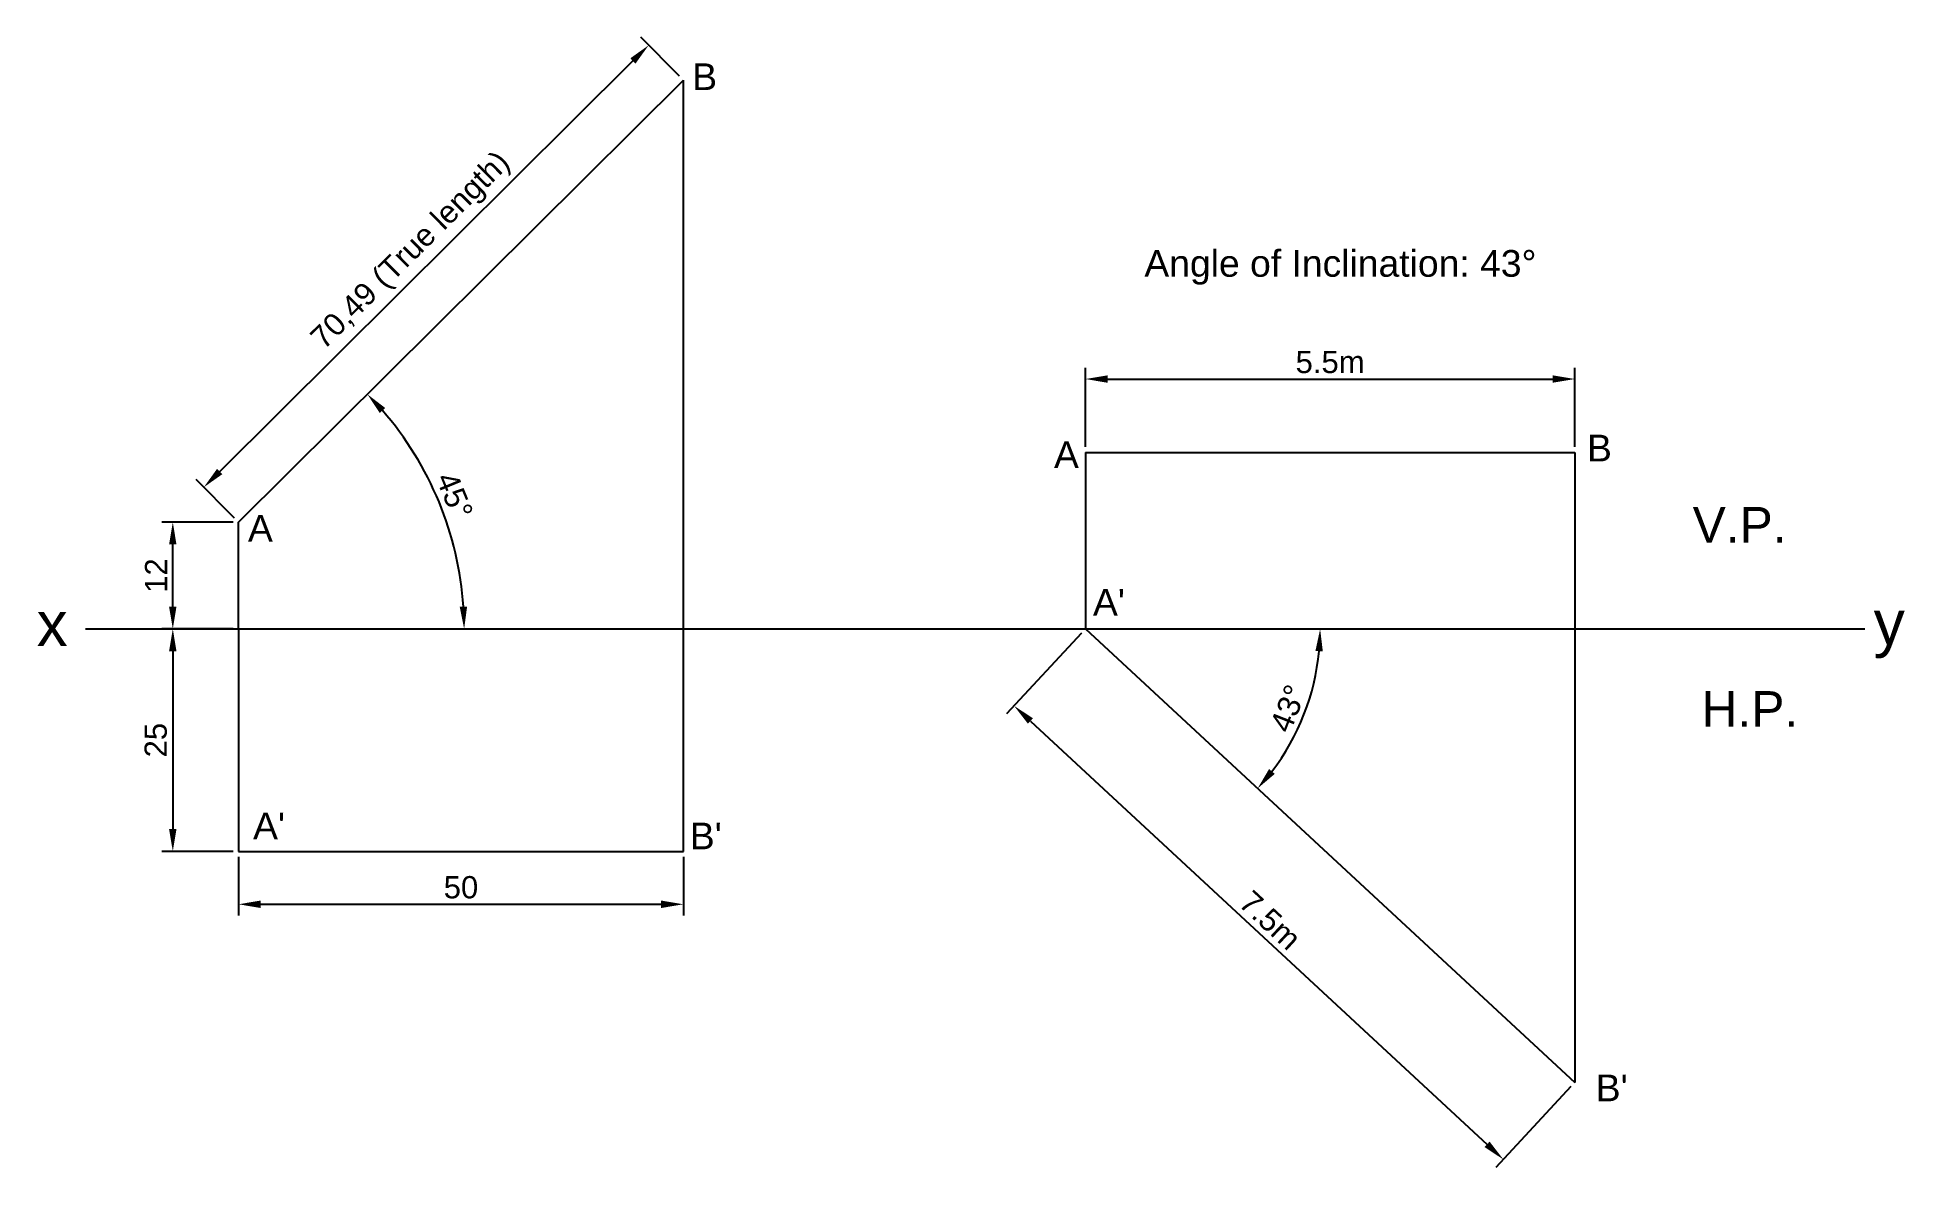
# Model space of a CAD drawing. Header units: millimetres. Extents: x 44 to 254, y 90 to 217.
import ezdxf

# ---------------------------------------------------------------- set-up
doc = ezdxf.new("R2010")
doc.units = ezdxf.units.MM
doc.header["$PDMODE"] = 35
doc.header["$PDSIZE"] = 4
doc.styles.get("Standard").update_dxf_attribs({"font": 'arial.ttf'})
doc.dimstyles.new('ISO-25', dxfattribs={"dimtxt": 2.5, "dimasz": 2.5, "dimexe": 1.25, "dimexo": 0.625, "dimtad": 1, "dimtxsty": 'Standard', "dimcen": 2.5, "dimadec": 0, "dimazin": 0, "dimtfac": 1, "dimtmove": 0, "dimatfit": 3, "dimfxl": 1, "dimarcsym": 0})

# ---------------------------------------------------------------- blocks, each defined once
blk = doc.blocks.new('*D1')
at = {"color": 0, "lineweight": -2, "transparency": 16777216}
for p, q in [((66.1, 150.94), (58.08, 150.94)), ((59.33, 148.44), (59.33, 128.44)), ((66.1, 125.94), (58.08, 125.94))]:
    blk.add_line(p, q, dxfattribs=at)
at = {"color": 0, "transparency": 16777216}
for points in [[(58.91, 148.44), (59.74, 148.44), (59.33, 150.94)], [(58.91, 128.44), (59.74, 128.44), (59.33, 125.94)]]:
    blk.add_solid(points, dxfattribs=at)
at = {"layer": 'Defpoints', "color": 0, "transparency": 16777216}
for p in [(66.72, 150.94), (59.33, 125.94), (66.72, 125.94)]:
    blk.add_point(p, dxfattribs=at)
at = {"color": 0, "transparency": 16777216, "insert": (57.42, 138.44), "char_height": 2.5, "attachment_point": 5, "rotation": 90}
blk.add_mtext('25', dxfattribs=at)
blk = doc.blocks.new('*D2')
at = {"color": 0, "lineweight": -2, "transparency": 16777216}
for p, q in [((66.1, 162.94), (58.08, 162.94)), ((59.33, 153.44), (59.33, 160.44)), ((66.1, 150.94), (58.08, 150.94))]:
    blk.add_line(p, q, dxfattribs=at)
at = {"color": 0, "transparency": 16777216}
for points in [[(58.91, 160.44), (59.74, 160.44), (59.33, 162.94)], [(58.91, 153.44), (59.74, 153.44), (59.33, 150.94)]]:
    blk.add_solid(points, dxfattribs=at)
at = {"layer": 'Defpoints', "color": 0, "transparency": 16777216}
for p in [(59.33, 162.94), (66.72, 162.94), (66.72, 150.94)]:
    blk.add_point(p, dxfattribs=at)
at = {"color": 0, "transparency": 16777216, "insert": (57.45, 156.94), "char_height": 2.5, "attachment_point": 5, "rotation": 90}
blk.add_mtext('12', dxfattribs=at)
blk = doc.blocks.new('*D3')
at = {"color": 0, "lineweight": -2, "transparency": 16777216}
blk.add_arc((54.65, 150.94), 37.43, 3.8277, 40.9905, dxfattribs=at)
at = {"color": 0, "transparency": 16777216}
for points in [[(82.59, 175.21), (83.2, 175.78), (81.2, 177.32)], [(92.41, 153.45), (91.58, 153.43), (92.08, 150.94)]]:
    blk.add_solid(points, dxfattribs=at)
at = {"layer": 'Defpoints', "color": 0, "transparency": 16777216}
for p in [(116.72, 212.63), (66.72, 162.94), (90.81, 160.59), (49.51, 150.94), (249.51, 150.94)]:
    blk.add_point(p, dxfattribs=at)
at = {"color": 0, "transparency": 16777216, "insert": (91, 165.93), "char_height": 2.5, "attachment_point": 5, "rotation": 292.4091}
blk.add_mtext('45°', dxfattribs=at)
blk = doc.blocks.new('*D4')
at = {"color": 0, "lineweight": -2, "transparency": 16777216}
for p, q in [((116.28, 213.07), (111.94, 217.44)), ((64.6, 168.63), (111.05, 214.79)), ((66.28, 163.38), (61.94, 167.75))]:
    blk.add_line(p, q, dxfattribs=at)
at = {"color": 0, "transparency": 16777216}
for points in [[(110.76, 215.08), (111.34, 214.49), (112.82, 216.55)], [(64.3, 168.93), (64.89, 168.33), (62.82, 166.87)]]:
    blk.add_solid(points, dxfattribs=at)
at = {"layer": 'Defpoints', "color": 0, "transparency": 16777216}
for p in [(112.82, 216.55), (116.72, 212.63), (66.72, 162.94)]:
    blk.add_point(p, dxfattribs=at)
at = {"color": 0, "transparency": 16777216, "insert": (86.23, 193.32), "char_height": 2.5, "attachment_point": 5, "rotation": 44.8182}
blk.add_mtext('70,49 (True length)', dxfattribs=at)
blk = doc.blocks.new('*D5')
at = {"color": 0, "lineweight": -2, "transparency": 16777216}
for p, q in [((66.72, 125.32), (66.72, 118.74)), ((116.72, 125.32), (116.72, 118.74)), ((69.22, 119.99), (114.22, 119.99))]:
    blk.add_line(p, q, dxfattribs=at)
at = {"color": 0, "transparency": 16777216}
for points in [[(69.22, 120.41), (69.22, 119.57), (66.72, 119.99)], [(114.22, 120.41), (114.22, 119.57), (116.72, 119.99)]]:
    blk.add_solid(points, dxfattribs=at)
at = {"layer": 'Defpoints', "color": 0, "transparency": 16777216}
for p in [(66.72, 125.94), (116.72, 125.94), (116.72, 119.99)]:
    blk.add_point(p, dxfattribs=at)
at = {"color": 0, "transparency": 16777216, "insert": (91.72, 121.89), "char_height": 2.5, "attachment_point": 5}
blk.add_mtext('50', dxfattribs=at)
blk = doc.blocks.new('*D7')
at = {"color": 0, "lineweight": -2, "transparency": 16777216}
blk.add_arc((161.92, 150.94), 26.38, 322.5981, 354.5685, dxfattribs=at)
at = {"color": 0, "transparency": 16777216}
for points in [[(187.77, 148.46), (188.6, 148.42), (188.3, 150.94)], [(183.2, 134.65), (182.56, 135.19), (181.27, 133.01)]]:
    blk.add_solid(points, dxfattribs=at)
at = {"layer": 'Defpoints', "color": 0, "transparency": 16777216}
for p in [(49.51, 150.94), (161.92, 150.94), (249.51, 150.94), (185.09, 138.33), (216.92, 99.95)]:
    blk.add_point(p, dxfattribs=at)
at = {"color": 0, "transparency": 16777216, "insert": (184.71, 142), "char_height": 2.5, "attachment_point": 5, "rotation": 68.5833}
blk.add_mtext('43°', dxfattribs=at)
blk = doc.blocks.new('*D10')
at = {"color": 0, "lineweight": -2, "transparency": 16777216}
for p, q in [((161.92, 171.4), (161.92, 180.28)), ((164.42, 179.03), (214.42, 179.03)), ((216.92, 171.4), (216.92, 180.28))]:
    blk.add_line(p, q, dxfattribs=at)
at = {"color": 0, "transparency": 16777216}
for points in [[(164.42, 179.45), (164.42, 178.61), (161.92, 179.03)], [(214.42, 179.45), (214.42, 178.61), (216.92, 179.03)]]:
    blk.add_solid(points, dxfattribs=at)
at = {"layer": 'Defpoints', "color": 0, "transparency": 16777216}
for p in [(216.92, 179.03), (161.92, 170.77), (216.92, 170.77)]:
    blk.add_point(p, dxfattribs=at)
at = {"color": 0, "transparency": 16777216, "insert": (189.42, 180.93), "char_height": 2.5, "attachment_point": 5}
blk.add_mtext('5.5m', dxfattribs=at)
blk = doc.blocks.new('*D11')
at = {"color": 0, "lineweight": -2, "transparency": 16777216}
for p, q in [((161.49, 150.48), (153.05, 141.38)), ((155.73, 140.59), (207.07, 93)), ((216.49, 99.49), (208.05, 90.39))]:
    blk.add_line(p, q, dxfattribs=at)
at = {"color": 0, "transparency": 16777216}
for points in [[(156.02, 140.9), (155.45, 140.29), (153.9, 142.29)], [(207.35, 93.31), (206.78, 92.7), (208.9, 91.3)]]:
    blk.add_solid(points, dxfattribs=at)
at = {"layer": 'Defpoints', "color": 0, "transparency": 16777216}
for p in [(161.92, 150.94), (216.92, 99.95), (208.9, 91.3)]:
    blk.add_point(p, dxfattribs=at)
at = {"color": 0, "transparency": 16777216, "insert": (182.69, 118.19), "char_height": 2.5, "attachment_point": 5, "rotation": 317.1666}
blk.add_mtext('7.5m', dxfattribs=at)

msp = doc.modelspace()

# ---------------------------------------------------------------- linework, layer by layer
at = {"color": 242, "true_color": 0xcd2027}
for p, q in [((66.724, 162.941), (116.724, 212.625)), ((161.92, 170.772), (216.92, 170.772)), ((161.92, 150.941), (216.92, 99.951)), ((66.724, 125.941), (116.724, 125.941))]:
    msp.add_line(p, q, dxfattribs=at)
for p, q in [((116.724, 150.941), (116.724, 212.625)), ((161.92, 170.772), (161.92, 150.941)), ((216.92, 170.772), (216.92, 99.951)), ((66.724, 150.941), (66.724, 162.941)), ((49.51, 150.941), (249.51, 150.941)), ((66.724, 150.941), (66.724, 125.941)), ((116.724, 125.941), (116.724, 150.941))]:
    msp.add_line(p, q)

# ---------------------------------------------------------------- texts
for s, height, p in [('B', 3, (117.716, 211.511)), ('Angle of Inclination: 43%%D', 3, (168.54, 190.53)), ('B', 3, (218.3, 169.77)), ('A', 3, (158.384, 169.028)), ('A', 3, (67.777, 160.756)), ('V.P.', 4, (230.173, 160.646)), ("A'", 3, (162.765, 152.441)), ('x', 5, (44.024, 149.007)), ('y', 5, (250.526, 149.139)), ('H.P.', 4, (231.18, 139.948)), ("A'", 3, (68.352, 127.302)), ("B'", 3, (117.443, 126.168)), ("B'", 3, (219.28, 97.848))]:
    msp.add_text(s, height=height).set_placement(p)

# ---------------------------------------------------------------- dimensions: what is measured, and where the dimension line sits
for p1, p2, distance, text, picture, middle in [((66.724, 162.941), (116.724, 212.625), 5.535, '<> (True length)', '*D4', (86.227, 193.315)), ((161.92, 150.941), (216.92, 99.951), -11.794, '7.5m', '*D11', (182.69, 118.188))]:
    dim = msp.add_aligned_dim(p1=p1, p2=p2, distance=distance, text=text, dimstyle='ISO-25')
    dim.commit()
    dim.dimension.update_dxf_attribs({"geometry": picture, "text_midpoint": middle})
for base, line1, line2, picture, middle in [((90.811, 160.59), ((49.51, 150.941), (249.51, 150.941)), ((66.724, 162.941), (116.724, 212.625)), '*D3', (91.003, 165.933)), ((185.092, 138.331), ((161.92, 150.941), (216.92, 99.951)), ((49.51, 150.941), (249.51, 150.941)), '*D7', (184.709, 142.003))]:
    dim = msp.add_angular_dim_2l(base=base, line1=line1, line2=line2, dimstyle='ISO-25')
    dim.commit()
    dim.dimension.update_dxf_attribs({"geometry": picture, "text_midpoint": middle})
dim = msp.add_linear_dim(base=(216.92, 179.029), p1=(161.92, 170.772), p2=(216.92, 170.772), text='5.5m', dimstyle='ISO-25')
dim.commit()
dim.dimension.update_dxf_attribs({"geometry": '*D10', "text_midpoint": (189.42, 180.926)})
for base, p2, picture, middle in [((59.325, 162.941), (66.724, 162.941), '*D2', (57.445, 156.941)), ((59.325, 125.941), (66.724, 125.941), '*D1', (57.424, 138.441))]:
    dim = msp.add_linear_dim(base=base, p1=(66.724, 150.941), p2=p2, angle=90, dimstyle='ISO-25')
    dim.commit()
    dim.dimension.update_dxf_attribs({"geometry": picture, "text_midpoint": middle})
dim = msp.add_linear_dim(base=(116.724, 119.991), p1=(66.724, 125.941), p2=(116.724, 125.941), dimstyle='ISO-25')
dim.commit()
dim.dimension.update_dxf_attribs({"geometry": '*D5', "text_midpoint": (91.724, 121.892)})

doc.saveas('drawing.dxf')
